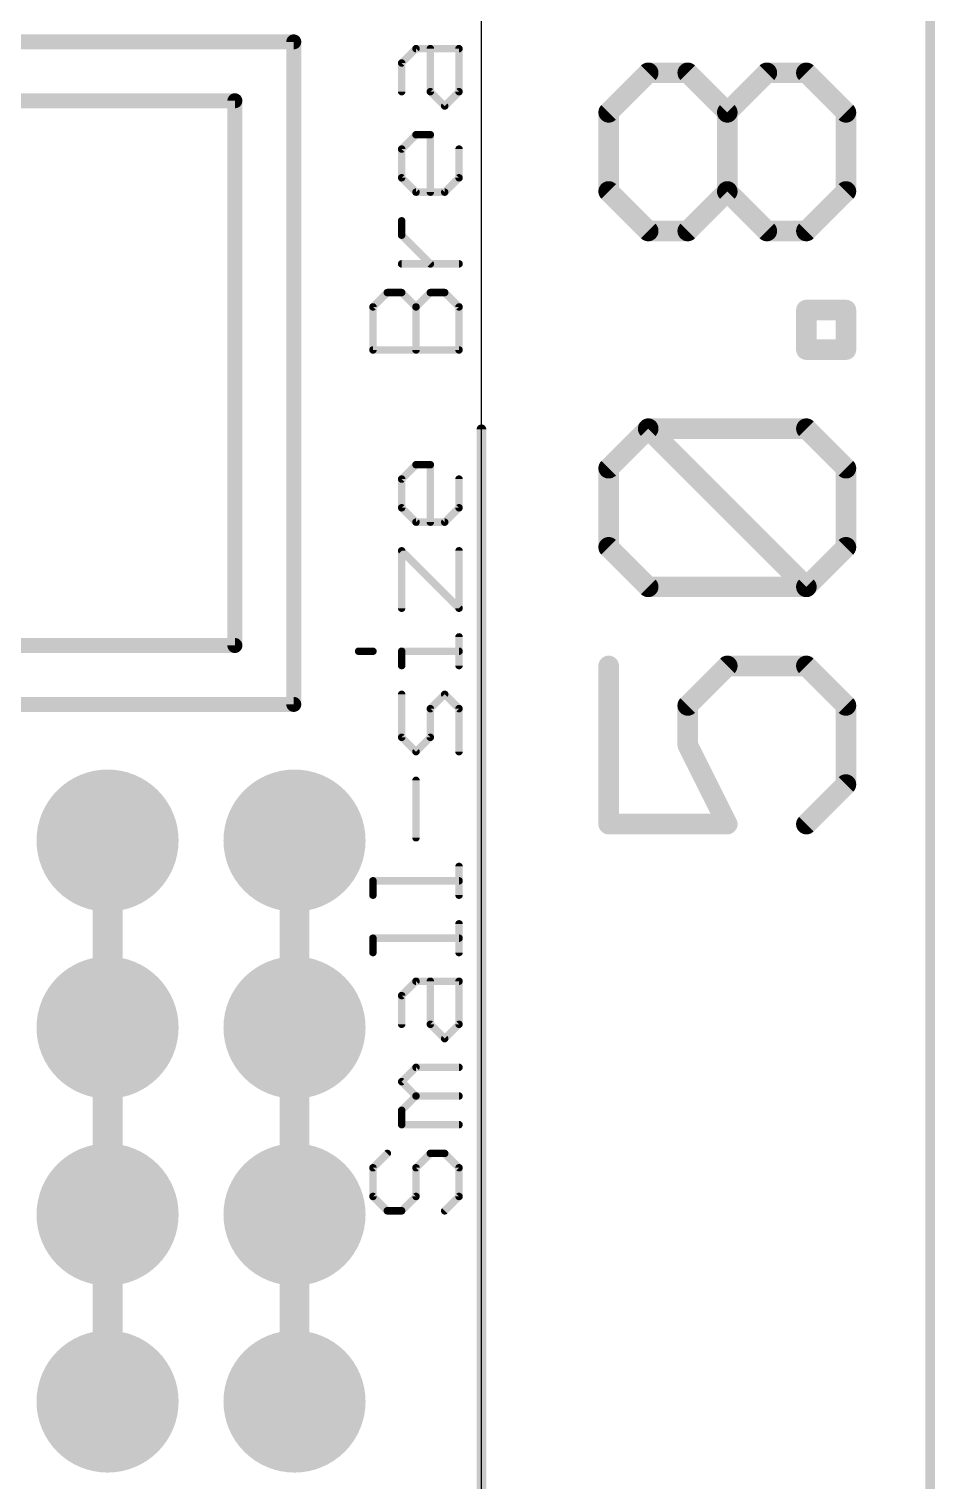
# Model space of a CAD drawing. Extents: x -31.7 to 31, y -33.5 to 32.4.
# Drawn here: x 16.71 to 29.02, y -15.05 to 4.67 of the extents above; entities that cross this region are included whole.
import ezdxf

# ---------------------------------------------------------------- set-up
doc = ezdxf.new("R2010")
doc.units = 0
for name, color, linetype in [('16', 132, 'CONTINUOUS'), ('18', 110, 'CONTINUOUS'), ('20', 53, 'CONTINUOUS'), ('21', 253, 'CONTINUOUS'), ('51', 253, 'CONTINUOUS')]:
    doc.layers.add(name, color=color, linetype=linetype)

# ---------------------------------------------------------------- blocks, each defined once
blk = doc.blocks.new('ROUNDV')
at = {"const_width": 0.5}
blk.add_lwpolyline([(0, -0.25, 1), (0, 0.25, 1), (0, -0.25)], format="xyb", dxfattribs=at)

msp = doc.modelspace()

# ---------------------------------------------------------------- linework, layer by layer
at = {"layer": '16', "const_width": 0.4064}
for points in [[(17.78, -8.89), (17.78, -6.35)], [(20.32, -8.89), (20.32, -6.35)], [(17.78, -11.43), (17.78, -8.89)], [(20.32, -11.43), (20.32, -8.89)], [(17.78, -13.97), (17.78, -11.43)], [(20.32, -13.97), (20.32, -11.43)]]:
    msp.add_lwpolyline(points, dxfattribs=at)
at = {"layer": '16', "const_width": 0.2032}
for points in [[(17.8816, -6.35, 1), (17.6784, -6.35)], [(20.4216, -6.35, 1), (20.2184, -6.35)], [(17.8816, -8.89, 1), (17.6784, -8.89)], [(17.6784, -8.89, 1), (17.8816, -8.89)], [(20.4216, -8.89, 1), (20.2184, -8.89)], [(20.2184, -8.89, 1), (20.4216, -8.89)], [(17.8816, -11.43, 1), (17.6784, -11.43)], [(20.4216, -11.43, 1), (20.2184, -11.43)], [(17.6784, -11.43, 1), (17.8816, -11.43)], [(20.2184, -11.43, 1), (20.4216, -11.43)], [(17.6784, -13.97, 1), (17.8816, -13.97)], [(20.2184, -13.97, 1), (20.4216, -13.97)]]:
    msp.add_lwpolyline(points, format="xyb", dxfattribs=at)
at = {"layer": '20'}
msp.add_line((22.86, -22.86), (22.86, 22.86), dxfattribs=at)
at = {"layer": '21'}
for points, const_width in [([(20.31, 4.5), (-20.31, 4.5)], 0.2032), ([(20.31, 4.5), (20.31, -4.5)], 0.2032), ([(21.7756, 4.2128), (21.9705, 4.4077)], 0.1016), ([(21.9705, 4.4077), (22.5552, 4.4077)], 0.1016), ([(22.1654, 3.823), (22.1654, 4.4077)], 0.1016), ([(22.5552, 4.4077), (22.5552, 3.823)], 0.1016), ([(21.7756, 3.823), (21.7756, 4.2128)], 0.1016), ([(22.3603, 3.6281), (22.1654, 3.823)], 0.1016), ([(22.5552, 3.823), (22.3603, 3.6281)], 0.1016), ([(21.7756, 3.0434), (21.9705, 3.2383)], 0.1016), ([(21.9705, 3.2383), (22.1654, 3.2383)], 0.1016), ([(22.1654, 3.2383), (22.1654, 2.4587)], 0.1016), ([(21.7756, 2.6536), (21.7756, 3.0434)], 0.1016), ([(22.5552, 3.0434), (22.5552, 2.6536)], 0.1016), ([(21.9705, 2.4587), (21.7756, 2.6536)], 0.1016), ([(22.5552, 2.6536), (22.3603, 2.4587)], 0.1016), ([(22.3603, 2.4587), (21.9705, 2.4587)], 0.1016), ([(21.7756, 1.874), (21.7756, 2.0689)], 0.1016), ([(22.1654, 1.4842), (21.7756, 1.874)], 0.1016), ([(22.5552, 1.4842), (21.7756, 1.4842)], 0.1016), ([(21.3858, 0.8995), (21.5807, 1.0944)], 0.1016), ([(21.5807, 1.0944), (21.7756, 1.0944)], 0.1016), ([(21.7756, 1.0944), (21.9705, 0.8995)], 0.1016), ([(21.9705, 0.8995), (22.1654, 1.0944)], 0.1016), ([(22.1654, 1.0944), (22.3603, 1.0944)], 0.1016), ([(22.3603, 1.0944), (22.5552, 0.8995)], 0.1016), ([(21.3858, 0.3148), (21.3858, 0.8995)], 0.1016), ([(21.9705, 0.3148), (21.9705, 0.8995)], 0.1016), ([(22.5552, 0.8995), (22.5552, 0.3148)], 0.1016), ([(22.5552, 0.3148), (21.3858, 0.3148)], 0.1016), ([(21.7756, -1.4393), (21.9705, -1.2444)], 0.1016), ([(21.9705, -1.2444), (22.1654, -1.2444)], 0.1016), ([(22.1654, -1.2444), (22.1654, -2.024)], 0.1016), ([(21.7756, -1.8291), (21.7756, -1.4393)], 0.1016), ([(22.5552, -1.4393), (22.5552, -1.8291)], 0.1016), ([(21.9705, -2.024), (21.7756, -1.8291)], 0.1016), ([(22.5552, -1.8291), (22.3603, -2.024)], 0.1016), ([(22.3603, -2.024), (21.9705, -2.024)], 0.1016), ([(21.7756, -3.1934), (21.7756, -2.4138)], 0.1016), ([(21.7756, -2.4138), (22.5552, -3.1934)], 0.1016), ([(22.5552, -3.1934), (22.5552, -2.4138)], 0.1016), ([(22.5552, -3.973), (22.5552, -3.5832)], 0.1016), ([(21.1909, -3.7781), (21.3858, -3.7781)], 0.1016), ([(21.7756, -3.973), (21.7756, -3.7781)], 0.1016), ([(21.7756, -3.7781), (22.5552, -3.7781)], 0.1016), ([(21.7756, -4.9475), (21.7756, -4.3628)], 0.1016), ([(22.3603, -4.3628), (22.1654, -4.5577)], 0.1016), ([(22.5552, -4.5577), (22.3603, -4.3628)], 0.1016), ([(2.25, -4.5), (20.31, -4.5)], 0.2032), ([(22.1654, -4.5577), (22.1654, -4.9475)], 0.1016), ([(22.5552, -5.1424), (22.5552, -4.5577)], 0.1016), ([(21.9705, -5.1424), (21.7756, -4.9475)], 0.1016), ([(22.1654, -4.9475), (21.9705, -5.1424)], 0.1016), ([(21.9705, -6.3118), (21.9705, -5.5322)], 0.1016), ([(22.5552, -7.0914), (22.5552, -6.7016)], 0.1016), ([(21.3858, -7.0914), (21.3858, -6.8965)], 0.1016), ([(21.3858, -6.8965), (22.5552, -6.8965)], 0.1016), ([(22.5552, -7.871), (22.5552, -7.4812)], 0.1016), ([(21.3858, -7.871), (21.3858, -7.6761)], 0.1016), ([(21.3858, -7.6761), (22.5552, -7.6761)], 0.1016), ([(21.7756, -8.4557), (21.9705, -8.2608)], 0.1016), ([(21.9705, -8.2608), (22.5552, -8.2608)], 0.1016), ([(22.1654, -8.8455), (22.1654, -8.2608)], 0.1016), ([(22.5552, -8.2608), (22.5552, -8.8455)], 0.1016), ([(21.7756, -8.8455), (21.7756, -8.4557)], 0.1016), ([(22.3603, -9.0404), (22.1654, -8.8455)], 0.1016), ([(22.5552, -8.8455), (22.3603, -9.0404)], 0.1016), ([(21.7756, -9.6251), (21.9705, -9.4302)], 0.1016), ([(21.9705, -9.4302), (22.5552, -9.4302)], 0.1016), ([(21.9705, -9.82), (21.7756, -9.6251)], 0.1016), ([(21.7756, -10.0149), (21.9705, -9.82)], 0.1016), ([(21.9705, -9.82), (22.5552, -9.82)], 0.1016), ([(21.7756, -10.2098), (21.7756, -10.0149)], 0.1016), ([(22.5552, -10.2098), (21.7756, -10.2098)], 0.1016), ([(21.5807, -10.5996), (21.3858, -10.7945)], 0.1016), ([(21.9705, -10.7945), (22.1654, -10.5996)], 0.1016), ([(22.1654, -10.5996), (22.3603, -10.5996)], 0.1016), ([(22.3603, -10.5996), (22.5552, -10.7945)], 0.1016), ([(21.3858, -10.7945), (21.3858, -11.1843)], 0.1016), ([(21.9705, -11.1843), (21.9705, -10.7945)], 0.1016), ([(22.5552, -10.7945), (22.5552, -11.1843)], 0.1016), ([(21.3858, -11.1843), (21.5807, -11.3792)], 0.1016), ([(21.7756, -11.3792), (21.9705, -11.1843)], 0.1016), ([(22.5552, -11.1843), (22.3603, -11.3792)], 0.1016), ([(21.5807, -11.3792), (21.7756, -11.3792)], 0.1016)]:
    msp.add_lwpolyline(points, dxfattribs=dict(at, const_width=const_width))
for points, const_width in [([(20.3608, 4.5, 1), (20.2592, 4.5)], 0.1016), ([(20.31, 4.4492, 1), (20.31, 4.5508)], 0.1016), ([(21.9705, 4.4331, 1), (21.9705, 4.3823)], 0.0508), ([(21.9885, 4.3897, 1), (21.9525, 4.4256)], 0.0508), ([(22.1908, 4.4077, 1), (22.14, 4.4077)], 0.0508), ([(22.5806, 4.4077, 1), (22.5298, 4.4077)], 0.0508), ([(22.5552, 4.3823, 1), (22.5552, 4.4331)], 0.0508), ([(21.801, 4.2128, 1), (21.7502, 4.2128)], 0.0508), ([(21.7576, 4.2307, 1), (21.7936, 4.1948)], 0.0508), ([(21.7502, 3.823, 1), (21.801, 3.823)], 0.0508), ([(22.1834, 3.8409, 1), (22.1474, 3.805)], 0.0508), ([(22.14, 3.823, 1), (22.1908, 3.823)], 0.0508), ([(22.5298, 3.823, 1), (22.5806, 3.823)], 0.0508), ([(22.5732, 3.805, 1), (22.5372, 3.8409)], 0.0508), ([(22.3423, 3.646, 1), (22.3783, 3.6101)], 0.0508), ([(22.3423, 3.6101, 1), (22.3783, 3.646)], 0.0508), ([(21.9705, 3.2637, 1), (21.9705, 3.2129)], 0.0508), ([(21.9885, 3.2203, 1), (21.9525, 3.2562)], 0.0508), ([(22.1908, 3.2383, 1), (22.14, 3.2383)], 0.0508), ([(22.1654, 3.2129, 1), (22.1654, 3.2637)], 0.0508), ([(21.801, 3.0434, 1), (21.7502, 3.0434)], 0.0508), ([(21.7576, 3.0613, 1), (21.7936, 3.0254)], 0.0508), ([(22.5806, 3.0434, 1), (22.5298, 3.0434)], 0.0508), ([(21.7936, 2.6715, 1), (21.7576, 2.6356)], 0.0508), ([(21.7502, 2.6536, 1), (21.801, 2.6536)], 0.0508), ([(22.5298, 2.6536, 1), (22.5806, 2.6536)], 0.0508), ([(22.5732, 2.6356, 1), (22.5372, 2.6715)], 0.0508), ([(21.9705, 2.4841, 1), (21.9705, 2.4333)], 0.0508), ([(21.9525, 2.4407, 1), (21.9885, 2.4766)], 0.0508), ([(22.14, 2.4587, 1), (22.1908, 2.4587)], 0.0508), ([(22.3423, 2.4766, 1), (22.3783, 2.4407)], 0.0508), ([(22.3603, 2.4333, 1), (22.3603, 2.4841)], 0.0508), ([(21.801, 2.0689, 1), (21.7502, 2.0689)], 0.0508), ([(21.7936, 1.8919, 1), (21.7576, 1.856)], 0.0508), ([(21.7502, 1.874, 1), (21.801, 1.874)], 0.0508), ([(21.7756, 1.5096, 1), (21.7756, 1.4588)], 0.0508), ([(22.1474, 1.4662, 1), (22.1834, 1.5021)], 0.0508), ([(22.5552, 1.4588, 1), (22.5552, 1.5096)], 0.0508), ([(21.5807, 1.1198, 1), (21.5807, 1.069)], 0.0508), ([(21.5987, 1.0764, 1), (21.5627, 1.1123)], 0.0508), ([(21.7936, 1.1123, 1), (21.7576, 1.0764)], 0.0508), ([(21.7756, 1.069, 1), (21.7756, 1.1198)], 0.0508), ([(22.1654, 1.1198, 1), (22.1654, 1.069)], 0.0508), ([(22.1834, 1.0764, 1), (22.1474, 1.1123)], 0.0508), ([(22.3783, 1.1123, 1), (22.3423, 1.0764)], 0.0508), ([(22.3603, 1.069, 1), (22.3603, 1.1198)], 0.0508), ([(21.4112, 0.8995, 1), (21.3604, 0.8995)], 0.0508), ([(21.3678, 0.9174, 1), (21.4038, 0.8815)], 0.0508), ([(21.9959, 0.8995, 1), (21.9451, 0.8995)], 0.0508), ([(21.9525, 0.9174, 1), (21.9885, 0.8815)], 0.0508), ([(21.9525, 0.8815, 1), (21.9885, 0.9174)], 0.0508), ([(22.5806, 0.8995, 1), (22.5298, 0.8995)], 0.0508), ([(22.5372, 0.8815, 1), (22.5732, 0.9174)], 0.0508), ([(21.3858, 0.3402, 1), (21.3858, 0.2894)], 0.0508), ([(21.3604, 0.3148, 1), (21.4112, 0.3148)], 0.0508), ([(21.9451, 0.3148, 1), (21.9959, 0.3148)], 0.0508), ([(22.5298, 0.3148, 1), (22.5806, 0.3148)], 0.0508), ([(22.5552, 0.2894, 1), (22.5552, 0.3402)], 0.0508), ([(21.9705, -1.219, 1), (21.9705, -1.2698)], 0.0508), ([(21.9885, -1.2624, 1), (21.9525, -1.2265)], 0.0508), ([(22.1908, -1.2444, 1), (22.14, -1.2444)], 0.0508), ([(22.1654, -1.2698, 1), (22.1654, -1.219)], 0.0508), ([(21.801, -1.4393, 1), (21.7502, -1.4393)], 0.0508), ([(21.7576, -1.4214, 1), (21.7936, -1.4573)], 0.0508), ([(22.5806, -1.4393, 1), (22.5298, -1.4393)], 0.0508), ([(21.7936, -1.8112, 1), (21.7576, -1.8471)], 0.0508), ([(21.7502, -1.8291, 1), (21.801, -1.8291)], 0.0508), ([(22.5298, -1.8291, 1), (22.5806, -1.8291)], 0.0508), ([(22.5732, -1.8471, 1), (22.5372, -1.8112)], 0.0508), ([(21.9705, -1.9986, 1), (21.9705, -2.0494)], 0.0508), ([(21.9525, -2.042, 1), (21.9885, -2.0061)], 0.0508), ([(22.14, -2.024, 1), (22.1908, -2.024)], 0.0508), ([(22.3423, -2.0061, 1), (22.3783, -2.042)], 0.0508), ([(22.3603, -2.0494, 1), (22.3603, -1.9986)], 0.0508), ([(21.801, -2.4138, 1), (21.7502, -2.4138)], 0.0508), ([(21.7936, -2.3959, 1), (21.7576, -2.4318)], 0.0508), ([(22.5806, -2.4138, 1), (22.5298, -2.4138)], 0.0508), ([(22.5372, -3.2114, 1), (22.5732, -3.1755)], 0.0508), ([(21.7502, -3.1934, 1), (21.801, -3.1934)], 0.0508), ([(22.5298, -3.1934, 1), (22.5806, -3.1934)], 0.0508), ([(22.5806, -3.5832, 1), (22.5298, -3.5832)], 0.0508), ([(21.1909, -3.7527, 1), (21.1909, -3.8035)], 0.0508), ([(21.3858, -3.8035, 1), (21.3858, -3.7527)], 0.0508), ([(21.801, -3.7781, 1), (21.7502, -3.7781)], 0.0508), ([(21.7756, -3.7527, 1), (21.7756, -3.8035)], 0.0508), ([(22.5552, -3.8035, 1), (22.5552, -3.7527)], 0.0508), ([(21.7502, -3.973, 1), (21.801, -3.973)], 0.0508), ([(22.5298, -3.973, 1), (22.5806, -3.973)], 0.0508), ([(21.801, -4.3628, 1), (21.7502, -4.3628)], 0.0508), ([(22.3783, -4.3449, 1), (22.3423, -4.3808)], 0.0508), ([(22.3783, -4.3808, 1), (22.3423, -4.3449)], 0.0508), ([(20.2592, -4.5, 1), (20.3608, -4.5)], 0.1016), ([(20.31, -4.5508, 1), (20.31, -4.4492)], 0.1016), ([(22.1908, -4.5577, 1), (22.14, -4.5577)], 0.0508), ([(22.1474, -4.5398, 1), (22.1834, -4.5757)], 0.0508), ([(22.5806, -4.5577, 1), (22.5298, -4.5577)], 0.0508), ([(22.5372, -4.5757, 1), (22.5732, -4.5398)], 0.0508), ([(21.7936, -4.9296, 1), (21.7576, -4.9655)], 0.0508), ([(21.7502, -4.9475, 1), (21.801, -4.9475)], 0.0508), ([(22.14, -4.9475, 1), (22.1908, -4.9475)], 0.0508), ([(22.1834, -4.9655, 1), (22.1474, -4.9296)], 0.0508), ([(21.9525, -5.1245, 1), (21.9885, -5.1604)], 0.0508), ([(21.9525, -5.1604, 1), (21.9885, -5.1245)], 0.0508), ([(22.5298, -5.1424, 1), (22.5806, -5.1424)], 0.0508), ([(21.9959, -5.5322, 1), (21.9451, -5.5322)], 0.0508), ([(21.9451, -6.3118, 1), (21.9959, -6.3118)], 0.0508), ([(22.5806, -6.7016, 1), (22.5298, -6.7016)], 0.0508), ([(21.4112, -6.8965, 1), (21.3604, -6.8965)], 0.0508), ([(21.3858, -6.8711, 1), (21.3858, -6.9219)], 0.0508), ([(22.5552, -6.9219, 1), (22.5552, -6.8711)], 0.0508), ([(21.3604, -7.0914, 1), (21.4112, -7.0914)], 0.0508), ([(22.5298, -7.0914, 1), (22.5806, -7.0914)], 0.0508), ([(22.5806, -7.4812, 1), (22.5298, -7.4812)], 0.0508), ([(21.4112, -7.6761, 1), (21.3604, -7.6761)], 0.0508), ([(21.3858, -7.6507, 1), (21.3858, -7.7015)], 0.0508), ([(22.5552, -7.7015, 1), (22.5552, -7.6507)], 0.0508), ([(21.3604, -7.871, 1), (21.4112, -7.871)], 0.0508), ([(22.5298, -7.871, 1), (22.5806, -7.871)], 0.0508), ([(21.9705, -8.2354, 1), (21.9705, -8.2862)], 0.0508), ([(21.9885, -8.2788, 1), (21.9525, -8.2428)], 0.0508), ([(22.1908, -8.2608, 1), (22.14, -8.2608)], 0.0508), ([(22.5806, -8.2608, 1), (22.5298, -8.2608)], 0.0508), ([(22.5552, -8.2862, 1), (22.5552, -8.2354)], 0.0508), ([(21.7576, -8.4377, 1), (21.7936, -8.4737)], 0.0508), ([(21.801, -8.4557, 1), (21.7502, -8.4557)], 0.0508), ([(21.7502, -8.8455, 1), (21.801, -8.8455)], 0.0508), ([(22.1834, -8.8275, 1), (22.1474, -8.8635)], 0.0508), ([(22.14, -8.8455, 1), (22.1908, -8.8455)], 0.0508), ([(22.5298, -8.8455, 1), (22.5806, -8.8455)], 0.0508), ([(22.5732, -8.8635, 1), (22.5372, -8.8275)], 0.0508), ([(22.3423, -9.0224, 1), (22.3783, -9.0584)], 0.0508), ([(22.3423, -9.0584, 1), (22.3783, -9.0224)], 0.0508), ([(21.9705, -9.4048, 1), (21.9705, -9.4556)], 0.0508), ([(21.9885, -9.4482, 1), (21.9525, -9.4122)], 0.0508), ([(22.5552, -9.4556, 1), (22.5552, -9.4048)], 0.0508), ([(21.7936, -9.6071, 1), (21.7576, -9.6431)], 0.0508), ([(21.7576, -9.6071, 1), (21.7936, -9.6431)], 0.0508), ([(21.9705, -9.7946, 1), (21.9705, -9.8454)], 0.0508), ([(21.9885, -9.838, 1), (21.9525, -9.802)], 0.0508), ([(21.9525, -9.838, 1), (21.9885, -9.802)], 0.0508), ([(22.5552, -9.8454, 1), (22.5552, -9.7946)], 0.0508), ([(21.7576, -9.9969, 1), (21.7936, -10.0329)], 0.0508), ([(21.801, -10.0149, 1), (21.7502, -10.0149)], 0.0508), ([(21.7756, -10.1844, 1), (21.7756, -10.2352)], 0.0508), ([(21.7502, -10.2098, 1), (21.801, -10.2098)], 0.0508), ([(22.5552, -10.2352, 1), (22.5552, -10.1844)], 0.0508), ([(21.5987, -10.6176, 1), (21.5627, -10.5816)], 0.0508), ([(22.1654, -10.5742, 1), (22.1654, -10.625)], 0.0508), ([(22.1834, -10.6176, 1), (22.1474, -10.5816)], 0.0508), ([(22.3783, -10.5816, 1), (22.3423, -10.6176)], 0.0508), ([(22.3603, -10.625, 1), (22.3603, -10.5742)], 0.0508), ([(21.3678, -10.7765, 1), (21.4038, -10.8125)], 0.0508), ([(21.4112, -10.7945, 1), (21.3604, -10.7945)], 0.0508), ([(21.9525, -10.7765, 1), (21.9885, -10.8125)], 0.0508), ([(21.9959, -10.7945, 1), (21.9451, -10.7945)], 0.0508), ([(22.5806, -10.7945, 1), (22.5298, -10.7945)], 0.0508), ([(22.5372, -10.8125, 1), (22.5732, -10.7765)], 0.0508), ([(21.4038, -11.1663, 1), (21.3678, -11.2023)], 0.0508), ([(21.3604, -11.1843, 1), (21.4112, -11.1843)], 0.0508), ([(21.9451, -11.1843, 1), (21.9959, -11.1843)], 0.0508), ([(21.9885, -11.2023, 1), (21.9525, -11.1663)], 0.0508), ([(22.5298, -11.1843, 1), (22.5806, -11.1843)], 0.0508), ([(22.5732, -11.2023, 1), (22.5372, -11.1663)], 0.0508), ([(21.5807, -11.3538, 1), (21.5807, -11.4046)], 0.0508), ([(21.5627, -11.3972, 1), (21.5987, -11.3612)], 0.0508), ([(21.7576, -11.3612, 1), (21.7936, -11.3972)], 0.0508), ([(21.7756, -11.4046, 1), (21.7756, -11.3538)], 0.0508), ([(22.3423, -11.3612, 1), (22.3783, -11.3972)], 0.0508)]:
    msp.add_lwpolyline(points, format="xyb", dxfattribs=dict(at, const_width=const_width))
at = {"layer": '51'}
for points, const_width in [([(28.956, 25.335), (28.956, -25.335)], 0.13), ([(24.5879, 3.5423), (25.1252, 4.0795)], 0.2794), ([(25.1252, 4.0795), (25.6624, 4.0795)], 0.2794), ([(25.6624, 4.0795), (26.1996, 3.5423)], 0.2794), ([(26.1996, 3.5423), (26.7369, 4.0795)], 0.2794), ([(26.7369, 4.0795), (27.2741, 4.0795)], 0.2794), ([(27.2741, 4.0795), (27.8113, 3.5423)], 0.2794), ([(19.51, 3.7), (-19.51, 3.7)], 0.2032), ([(19.51, 3.7), (19.51, -3.7)], 0.2032), ([(24.5879, 2.4678), (24.5879, 3.5423)], 0.2794), ([(26.1996, 2.4678), (26.1996, 3.5423)], 0.2794), ([(27.8113, 3.5423), (27.8113, 2.4678)], 0.2794), ([(25.1252, 1.9306), (24.5879, 2.4678)], 0.2794), ([(26.1996, 2.4678), (25.6624, 1.9306)], 0.2794), ([(26.7369, 1.9306), (26.1996, 2.4678)], 0.2794), ([(27.8113, 2.4678), (27.2741, 1.9306)], 0.2794), ([(25.6624, 1.9306), (25.1252, 1.9306)], 0.2794), ([(27.2741, 1.9306), (26.7369, 1.9306)], 0.2794), ([(27.2741, 0.3192), (27.2741, 0.8565)], 0.2794), ([(27.2741, 0.8565), (27.8113, 0.8565)], 0.2794), ([(27.8113, 0.8565), (27.8113, 0.3192)], 0.2794), ([(27.8113, 0.3192), (27.2741, 0.3192)], 0.2794), ([(22.86, -0.762), (22.86, -33.446)], 0.13), ([(24.5879, -1.2918), (25.1252, -0.7546)], 0.2794), ([(25.1252, -0.7546), (27.2741, -0.7546)], 0.2794), ([(27.2741, -2.9035), (25.1252, -0.7546)], 0.2794), ([(27.2741, -0.7546), (27.8113, -1.2918)], 0.2794), ([(24.5879, -2.3663), (24.5879, -1.2918)], 0.2794), ([(27.8113, -1.2918), (27.8113, -2.3663)], 0.2794), ([(25.1252, -2.9035), (24.5879, -2.3663)], 0.2794), ([(27.8113, -2.3663), (27.2741, -2.9035)], 0.2794), ([(27.2741, -2.9035), (25.1252, -2.9035)], 0.2794), ([(19.51, -3.7), (-19.51, -3.7)], 0.2032), ([(24.5879, -3.9774), (24.5879, -6.1263)], 0.2794), ([(25.6624, -4.5146), (26.1996, -3.9774)], 0.2794), ([(26.1996, -3.9774), (27.2741, -3.9774)], 0.2794), ([(27.2741, -3.9774), (27.8113, -4.5146)], 0.2794), ([(25.6624, -5.0518), (25.6624, -4.5146)], 0.2794), ([(27.8113, -4.5146), (27.8113, -5.589)], 0.2794), ([(26.1996, -6.1263), (25.6624, -5.0518)], 0.2794), ([(27.8113, -5.589), (27.2741, -6.1263)], 0.2794), ([(24.5879, -6.1263), (26.1996, -6.1263)], 0.2794)]:
    msp.add_lwpolyline(points, dxfattribs=dict(at, const_width=const_width))
for points, const_width in [([(25.1252, 4.1494, 1), (25.1252, 4.0097)], 0.1397), ([(25.1746, 4.0301, 1), (25.0758, 4.1289)], 0.1397), ([(25.7118, 4.1289, 1), (25.613, 4.0301)], 0.1397), ([(25.6624, 4.0097, 1), (25.6624, 4.1494)], 0.1397), ([(26.7369, 4.1494, 1), (26.7369, 4.0097)], 0.1397), ([(26.7862, 4.0301, 1), (26.6875, 4.1289)], 0.1397), ([(27.3235, 4.1289, 1), (27.2247, 4.0301)], 0.1397), ([(27.2741, 4.0097, 1), (27.2741, 4.1494)], 0.1397), ([(19.5608, 3.7, 1), (19.4592, 3.7)], 0.1016), ([(19.51, 3.6492, 1), (19.51, 3.7508)], 0.1016), ([(24.6578, 3.5423, 1), (24.5181, 3.5423)], 0.1397), ([(24.5386, 3.5917, 1), (24.6373, 3.4929)], 0.1397), ([(26.2695, 3.5423, 1), (26.1298, 3.5423)], 0.1397), ([(26.1502, 3.5917, 1), (26.249, 3.4929)], 0.1397), ([(26.1502, 3.4929, 1), (26.249, 3.5917)], 0.1397), ([(27.8812, 3.5423, 1), (27.7415, 3.5423)], 0.1397), ([(27.7619, 3.4929, 1), (27.8607, 3.5917)], 0.1397), ([(24.6373, 2.5172, 1), (24.5386, 2.4185)], 0.1397), ([(26.249, 2.5172, 1), (26.1502, 2.4185)], 0.1397), ([(26.249, 2.4185, 1), (26.1502, 2.5172)], 0.1397), ([(27.8607, 2.4185, 1), (27.7619, 2.5172)], 0.1397), ([(24.5181, 2.4678, 1), (24.6578, 2.4678)], 0.1397), ([(26.1298, 2.4678, 1), (26.2695, 2.4678)], 0.1397), ([(27.7415, 2.4678, 1), (27.8812, 2.4678)], 0.1397), ([(25.1252, 2.0005, 1), (25.1252, 1.8608)], 0.1397), ([(25.0758, 1.8812, 1), (25.1746, 1.98)], 0.1397), ([(25.613, 1.98, 1), (25.7118, 1.8812)], 0.1397), ([(25.6624, 1.8608, 1), (25.6624, 2.0005)], 0.1397), ([(26.7369, 2.0005, 1), (26.7369, 1.8608)], 0.1397), ([(26.6875, 1.8812, 1), (26.7862, 1.98)], 0.1397), ([(27.2247, 1.98, 1), (27.3235, 1.8812)], 0.1397), ([(27.2741, 1.8608, 1), (27.2741, 2.0005)], 0.1397), ([(27.3439, 0.8565, 1), (27.2042, 0.8565)], 0.1397), ([(27.2741, 0.9263, 1), (27.2741, 0.7866)], 0.1397), ([(27.8812, 0.8565, 1), (27.7415, 0.8565)], 0.1397), ([(27.8113, 0.7866, 1), (27.8113, 0.9263)], 0.1397), ([(27.2741, 0.3891, 1), (27.2741, 0.2494)], 0.1397), ([(27.8113, 0.2494, 1), (27.8113, 0.3891)], 0.1397), ([(27.2042, 0.3192, 1), (27.3439, 0.3192)], 0.1397), ([(27.7415, 0.3192, 1), (27.8812, 0.3192)], 0.1397), ([(22.8925, -0.762, 1), (22.8275, -0.762)], 0.065), ([(25.1746, -0.7052, 1), (25.0758, -0.804)], 0.1397), ([(25.1252, -0.6848, 1), (25.1252, -0.8245)], 0.1397), ([(25.1746, -0.804, 1), (25.0758, -0.7052)], 0.1397), ([(27.3235, -0.7052, 1), (27.2247, -0.804)], 0.1397), ([(27.2741, -0.8245, 1), (27.2741, -0.6848)], 0.1397), ([(24.6578, -1.2918, 1), (24.5181, -1.2918)], 0.1397), ([(24.5386, -1.2424, 1), (24.6373, -1.3412)], 0.1397), ([(27.8812, -1.2918, 1), (27.7415, -1.2918)], 0.1397), ([(27.7619, -1.3412, 1), (27.8607, -1.2424)], 0.1397), ([(24.5181, -2.3663, 1), (24.6578, -2.3663)], 0.1397), ([(24.6373, -2.3169, 1), (24.5386, -2.4157)], 0.1397), ([(27.7415, -2.3663, 1), (27.8812, -2.3663)], 0.1397), ([(27.8607, -2.4157, 1), (27.7619, -2.3169)], 0.1397), ([(25.1252, -2.8337, 1), (25.1252, -2.9734)], 0.1397), ([(25.0758, -2.9529, 1), (25.1746, -2.8541)], 0.1397), ([(27.2247, -2.8541, 1), (27.3235, -2.9529)], 0.1397), ([(27.2247, -2.9529, 1), (27.3235, -2.8541)], 0.1397), ([(27.2741, -2.9734, 1), (27.2741, -2.8337)], 0.1397), ([(19.4592, -3.7, 1), (19.5608, -3.7)], 0.1016), ([(19.51, -3.7508, 1), (19.51, -3.6492)], 0.1016), ([(24.6578, -3.9774, 1), (24.5181, -3.9774)], 0.1397), ([(26.1996, -3.9075, 1), (26.1996, -4.0472)], 0.1397), ([(26.249, -4.0268, 1), (26.1502, -3.928)], 0.1397), ([(27.3235, -3.928, 1), (27.2247, -4.0268)], 0.1397), ([(27.2741, -4.0472, 1), (27.2741, -3.9075)], 0.1397), ([(25.7322, -4.5146, 1), (25.5925, -4.5146)], 0.1397), ([(25.613, -4.4652, 1), (25.7118, -4.564)], 0.1397), ([(27.8812, -4.5146, 1), (27.7415, -4.5146)], 0.1397), ([(27.7619, -4.564, 1), (27.8607, -4.4652)], 0.1397), ([(25.7249, -5.0206, 1), (25.5999, -5.0831)], 0.1397), ([(25.5925, -5.0518, 1), (25.7322, -5.0518)], 0.1397), ([(27.7415, -5.589, 1), (27.8812, -5.589)], 0.1397), ([(27.8607, -5.6384, 1), (27.7619, -5.5396)], 0.1397), ([(24.5879, -6.0564, 1), (24.5879, -6.1961)], 0.1397), ([(24.5181, -6.1263, 1), (24.6578, -6.1263)], 0.1397), ([(26.1371, -6.1575, 1), (26.2621, -6.095)], 0.1397), ([(26.1996, -6.1961, 1), (26.1996, -6.0564)], 0.1397), ([(27.2247, -6.0769, 1), (27.3235, -6.1757)], 0.1397)]:
    msp.add_lwpolyline(points, format="xyb", dxfattribs=dict(at, const_width=const_width))

# ---------------------------------------------------------------- block references
at = {"layer": '18', "xscale": 1.9304, "yscale": 1.9304}
for p in [(17.78, -6.35), (17.78, -6.35), (20.32, -6.35), (20.32, -6.35), (17.78, -8.89), (17.78, -8.89), (20.32, -8.89), (20.32, -8.89), (17.78, -11.43), (17.78, -11.43), (20.32, -11.43), (20.32, -11.43), (17.78, -13.97), (17.78, -13.97), (20.32, -13.97), (20.32, -13.97)]:
    msp.add_blockref('ROUNDV', p, dxfattribs=at)

doc.saveas('drawing.dxf')
